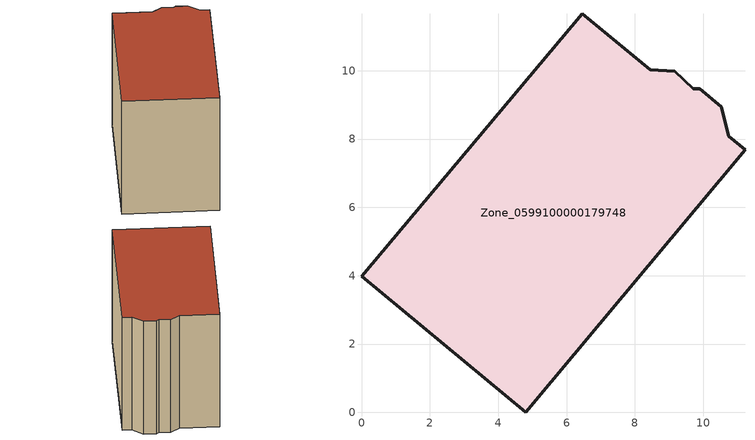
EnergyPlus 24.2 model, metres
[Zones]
Zone_0599100000179748
 floor ground (C_G): 9.9,9.47 10.53,8.94 10.75,8.08 11.22,7.69 4.81,0 0,3.98 6.46,11.67 8.44,10.02 9.16,9.98 9.71,9.47 z0
 wall outside (C_F): 4.81,0 11.22,7.69 10.75,8.08 10.53,8.94 9.9,9.47 9.71,9.47 9.16,9.98 8.44,10.02 6.46,11.67 0,3.98 4.81,0 z0:8.67
 roof outside (C_R): 10.53,8.94 9.9,9.47 9.71,9.47 9.16,9.98 8.44,10.02 6.46,11.67 0,3.98 4.81,0 11.22,7.69 10.75,8.08 z8.67
[BUILDING]
Pand.0599100000179748: North Axis=0; Terrain=City; Loads Convergence Tolerance Value=0.04; Temperature Convergence Tolerance Value=0.4; Solar Distribution=FullExterior; Maximum Number of Warmup Days=25; Minimum Number of Warmup Days=1
[Site:Location]
Rotterdam.The.Hague.AP_ZH_NLD Design_Conditions: Latitude=51.96; Longitude=4.45; Time Zone=1; Elevation=-4.5
[SITE:GROUNDTEMPERATURE:BUILDINGSURFACE]
18, 18, 18, 18, 18, 18, 18, 18, 18, 18, 18, 18
[MATERIAL] Thermal Absorptance=0.9; Solar Absorptance=0.7; Visible Absorptance=0.7
Name | Roughness | Thickness | Conductivity | Density | Specific Heat
G.TI.1946 | MediumSmooth | 0.15 | 1 | 540 | 1210
F.TI.1946 | Rough | 0.3 | 0.857143 | 1920 | 840
R.TI.1946 | MediumRough | 0.2 | 0.1 | 1500 | 1000
[CONSTRUCTION]
C_G: G.TI.1946
C_F: F.TI.1946
C_R: R.TI.1946
[ZONE]
Zone_0599100000179748: Type=1; Multiplier=1; Ceiling Height=Autocalculate; Volume=Autocalculate; Floor Area=autocalculate; Part of Total Floor Area=Yes
[ZONEINFILTRATION:DESIGNFLOWRATE]
Infil_Zone_0599100000179748: Zone or ZoneList or Space or SpaceList=Zone_0599100000179748; Schedule=AlwaysOn; Design Flow Rate Calculation Method=Flow/Area; Flow Rate per Floor Area=0.003; Constant Term Coefficient=1; Temperature Term Coefficient=0; Velocity Term Coefficient=0; Velocity Squared Term Coefficient=0
[HVACTEMPLATE:ZONE:IDEALLOADSAIRSYSTEM]
Zone_0599100000179748: Maximum Heating Supply Air Temperature=50; Minimum Cooling Supply Air Temperature=13; Maximum Heating Supply Air Humidity Ratio=0.0156; Minimum Cooling Supply Air Humidity Ratio=0.0077; Heating Limit=NoLimit; Cooling Limit=NoLimit; Dehumidification Control Type=ConstantSensibleHeatRatio; Cooling Sensible Heat Ratio=0.7; Dehumidification Setpoint=60; Humidification Control Type=None; Humidification Setpoint=30; Outdoor Air Method=None; Outdoor Air Flow Rate per Person=0.00944; Outdoor Air Flow Rate per Zone Floor Area=0; Outdoor Air Flow Rate per Zone=0; Demand Controlled Ventilation Type=None; Outdoor Air Economizer Type=NoEconomizer; Heat Recovery Type=None; Sensible Heat Recovery Effectiveness=0.7; Latent Heat Recovery Effectiveness=0.65
[ZONECONTROL:THERMOSTAT]
ThermostatControl_Zone_0599100000179748: Zone or ZoneList=Zone_0599100000179748; Control Type Schedule=DualSetpointControlType; Control 1=Thermostat_Zone_0599100000179748; Temperature Difference Between Cutout And Setpoint=0
[THERMOSTATSETPOINT:DUALSETPOINT]
Thermostat_Zone_0599100000179748: Heating Setpoint Temperature Schedule=HeatingSetpoint_Zone_0599100000179748; Cooling Setpoint Temperature Schedule=CoolingSetpoint_Zone_0599100000179748
[SCHEDULE:COMPACT]
HeatingSetpoint_Zone_0599100000179748: Through: 12/31, For: AllDays, Until: 24:00, 21
CoolingSetpoint_Zone_0599100000179748: Through: 12/31, For: AllDays, Until: 24:00, 24
DualSetpointControlType: Through: 12/31, For: AllDays, Until: 24:00, 4
AlwaysOn: Through: 12/31, For: AllDays, Until: 24:00, 1
